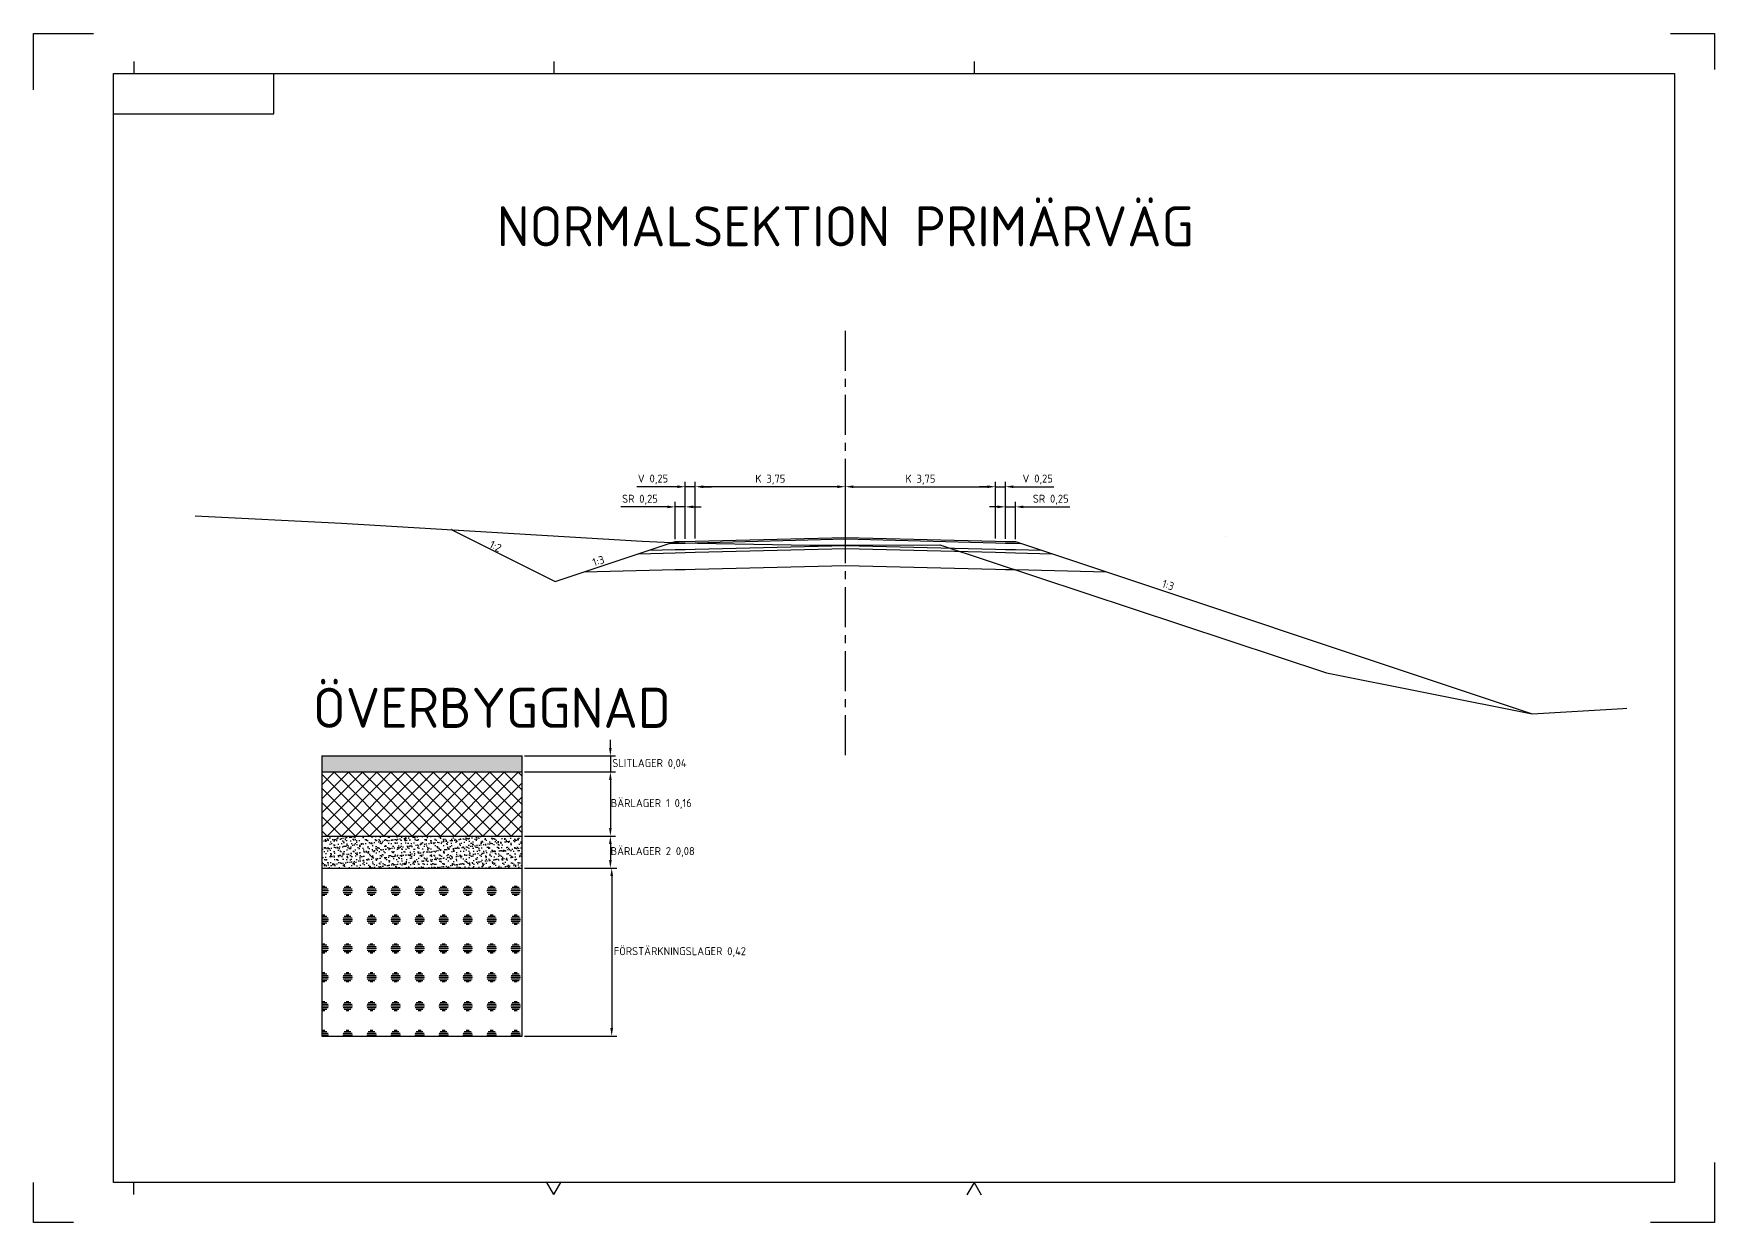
# Model space of a CAD drawing. Header units: metres. Extents: x 767.5 to 855.4, y 688.8 to 718.5.
# Drawn here: x 767.48 to 809.48, y 688.79 to 718.49 of the extents above; entities that cross this region are included whole.
import ezdxf
from ezdxf.enums import TextEntityAlignment as Align

# ---------------------------------------------------------------- set-up
doc = ezdxf.new("R2010")
doc.units = ezdxf.units.M
doc.header["$LTSCALE"] = 0.1
doc.linetypes.add('CENTER', pattern=[16, 10, -2, 2, -2])
for name, color, linetype in [('M-37-CL', 1, 'CENTER'), ('M-37-Dimensions', 3, 'Continuous'), ('M-37-Mark', 4, 'Continuous'), ('M-37-OB_B1', 4, 'Continuous'), ('M-37-OB_B2', 4, 'Continuous'), ('M-37-OB_F1', 4, 'Continuous'), ('M-37-Vag-Overyta', 3, 'Continuous'), ('M-37-Vag-Slitlager', 4, 'Continuous')]:
    doc.layers.add(name, color=color, linetype=linetype)
doc.layers.add('Non-PlotDot', color=7, linetype='Continuous', plot=False)
doc.styles.add('ISO35', font='iso3098.shx')
doc.dimstyles.new('ISO-25', dxfattribs={"dimtxt": 2.5, "dimasz": 2.5, "dimexe": 1.25, "dimexo": 0.625, "dimtad": 1, "dimtxsty": 'Standard', "dimcen": 2.5, "dimadec": 0, "dimazin": 0, "dimtfac": 1, "dimtmove": 0, "dimatfit": 3, "dimfxl": 1, "dimarcsym": 0})

# ---------------------------------------------------------------- blocks, each defined once
blk = doc.blocks.new('*D5')
at = {"layer": 'Defpoints', "color": 0, "transparency": 16777216}
for p in [(784.01, 707.172), (784.01, 705.813), (787.76, 705.907)]:
    blk.add_point(p, dxfattribs=at)
at = {"layer": 'M-37-Dimensions', "color": 0, "lineweight": -2, "transparency": 16777216}
for p, q in [((784.01, 705.875), (784.01, 707.297)), ((787.76, 705.97), (787.76, 707.297)), ((787.56, 707.172), (784.21, 707.172))]:
    blk.add_line(p, q, dxfattribs=at)
at = {"layer": 'M-37-Dimensions', "color": 0, "transparency": 16777216}
for points in [[(784.21, 707.205), (784.21, 707.138), (784.01, 707.172)], [(787.56, 707.205), (787.56, 707.138), (787.76, 707.172)]]:
    blk.add_solid(points, dxfattribs=at)
at = {"layer": 'M-37-Dimensions', "color": 0, "transparency": 16777216, "insert": (785.885, 707.349), "char_height": 0.2, "attachment_point": 5, "style": 'ISO35'}
blk.add_mtext('K 3,75', dxfattribs=at)
blk = doc.blocks.new('*D6')
at = {"layer": 'Defpoints', "color": 0, "transparency": 16777216}
for p in [(791.51, 707.172), (787.76, 705.907), (791.51, 705.813)]:
    blk.add_point(p, dxfattribs=at)
at = {"layer": 'M-37-Dimensions', "color": 0, "lineweight": -2, "transparency": 16777216}
for p, q in [((787.76, 705.97), (787.76, 707.297)), ((791.51, 705.875), (791.51, 707.297)), ((787.96, 707.172), (791.31, 707.172))]:
    blk.add_line(p, q, dxfattribs=at)
at = {"layer": 'M-37-Dimensions', "color": 0, "transparency": 16777216}
for points in [[(787.96, 707.205), (787.96, 707.138), (787.76, 707.172)], [(791.31, 707.205), (791.31, 707.138), (791.51, 707.172)]]:
    blk.add_solid(points, dxfattribs=at)
at = {"layer": 'M-37-Dimensions', "color": 0, "transparency": 16777216, "insert": (789.635, 707.349), "char_height": 0.2, "attachment_point": 5, "style": 'ISO35'}
blk.add_mtext('K 3,75', dxfattribs=at)
blk = doc.blocks.new('*D7')
at = {"layer": 'Defpoints', "color": 0, "transparency": 16777216}
for p in [(783.76, 707.172), (783.76, 705.806), (784.011, 705.813)]:
    blk.add_point(p, dxfattribs=at)
at = {"layer": 'M-37-Dimensions', "color": 0, "lineweight": -2, "transparency": 16777216}
for p, q in [((783.76, 705.869), (783.76, 707.297)), ((784.011, 705.875), (784.011, 707.297)), ((783.56, 707.172), (782.547, 707.172)), ((784.011, 707.172), (783.76, 707.172)), ((784.211, 707.172), (784.411, 707.172))]:
    blk.add_line(p, q, dxfattribs=at)
at = {"layer": 'M-37-Dimensions', "color": 0, "transparency": 16777216}
for points in [[(783.56, 707.205), (783.56, 707.138), (783.76, 707.172)], [(784.211, 707.205), (784.211, 707.138), (784.011, 707.172)]]:
    blk.add_solid(points, dxfattribs=at)
at = {"layer": 'M-37-Dimensions', "color": 0, "transparency": 16777216, "insert": (782.953, 707.353), "char_height": 0.2, "attachment_point": 5, "style": 'ISO35'}
blk.add_mtext('V 0,25', dxfattribs=at)
blk = doc.blocks.new('*D8')
at = {"layer": 'Defpoints', "color": 0, "transparency": 16777216}
for p in [(791.759, 707.172), (791.511, 705.813), (791.759, 705.807)]:
    blk.add_point(p, dxfattribs=at)
at = {"layer": 'M-37-Dimensions', "color": 0, "lineweight": -2, "transparency": 16777216}
for p, q in [((791.511, 705.875), (791.511, 707.297)), ((791.759, 705.869), (791.759, 707.297)), ((791.311, 707.172), (791.111, 707.172)), ((791.511, 707.172), (791.759, 707.172)), ((791.959, 707.172), (792.972, 707.172))]:
    blk.add_line(p, q, dxfattribs=at)
at = {"layer": 'M-37-Dimensions', "color": 0, "transparency": 16777216}
for points in [[(791.311, 707.205), (791.311, 707.138), (791.511, 707.172)], [(791.959, 707.205), (791.959, 707.138), (791.759, 707.172)]]:
    blk.add_solid(points, dxfattribs=at)
at = {"layer": 'M-37-Dimensions', "color": 0, "transparency": 16777216, "insert": (792.566, 707.353), "char_height": 0.2, "attachment_point": 5, "style": 'ISO35'}
blk.add_mtext('V 0,25', dxfattribs=at)
blk = doc.blocks.new('*D9')
at = {"layer": 'Defpoints', "color": 0, "transparency": 16777216}
for p in [(783.51, 706.669), (783.51, 705.8), (783.759, 705.806)]:
    blk.add_point(p, dxfattribs=at)
at = {"layer": 'M-37-Dimensions', "color": 0, "lineweight": -2, "transparency": 16777216}
for p, q in [((783.31, 706.669), (782.147, 706.669)), ((783.51, 705.863), (783.51, 706.794)), ((783.759, 706.669), (783.51, 706.669)), ((783.759, 705.869), (783.759, 706.794)), ((783.959, 706.669), (784.159, 706.669))]:
    blk.add_line(p, q, dxfattribs=at)
at = {"layer": 'M-37-Dimensions', "color": 0, "transparency": 16777216}
for points in [[(783.31, 706.702), (783.31, 706.635), (783.51, 706.669)], [(783.959, 706.702), (783.959, 706.635), (783.759, 706.669)]]:
    blk.add_solid(points, dxfattribs=at)
at = {"layer": 'M-37-Dimensions', "color": 0, "transparency": 16777216, "insert": (782.628, 706.849), "char_height": 0.2, "attachment_point": 5, "style": 'ISO35'}
blk.add_mtext('SR 0,25', dxfattribs=at)
blk = doc.blocks.new('*D10')
at = {"layer": 'Defpoints', "color": 0, "transparency": 16777216}
for p in [(792.01, 706.669), (791.759, 705.807), (792.01, 705.8)]:
    blk.add_point(p, dxfattribs=at)
at = {"layer": 'M-37-Dimensions', "color": 0, "lineweight": -2, "transparency": 16777216}
for p, q in [((791.559, 706.669), (791.359, 706.669)), ((791.759, 705.869), (791.759, 706.794)), ((791.759, 706.669), (792.01, 706.669)), ((792.01, 705.863), (792.01, 706.794)), ((792.21, 706.669), (793.373, 706.669))]:
    blk.add_line(p, q, dxfattribs=at)
at = {"layer": 'M-37-Dimensions', "color": 0, "transparency": 16777216}
for points in [[(791.559, 706.702), (791.559, 706.635), (791.759, 706.669)], [(792.21, 706.702), (792.21, 706.635), (792.01, 706.669)]]:
    blk.add_solid(points, dxfattribs=at)
at = {"layer": 'M-37-Dimensions', "color": 0, "transparency": 16777216, "insert": (792.892, 706.849), "char_height": 0.2, "attachment_point": 5, "style": 'ISO35'}
blk.add_mtext('SR 0,25', dxfattribs=at)
blk = doc.blocks.new('VNNP_ISO-A3')
at = {"color": 1}
for p, q in [((0, 283), (0, 297)), ((0, 297), (15, 297)), ((409, 297), (420, 297)), ((420, 297), (420, 288)), ((25, 290), (25, 287)), ((130, 290), (130, 287)), ((235, 290), (235, 287)), ((60, 277), (60, 287)), ((20, 277), (60, 277)), ((420, 15), (420, 0)), ((0, 0), (0, 10)), ((25, 7), (25, 10)), ((130, 7), (128.19, 10.11)), ((130, 7), (131.81, 10.11)), ((235, 10), (233.19, 6.89)), ((235, 10), (236.81, 6.89)), ((10, 0), (0, 0)), ((420, 0), (404, 0))]:
    blk.add_line(p, q, dxfattribs=at)
at = {"color": 7}
for p, q in [((20, 287), (410, 287)), ((20, 10), (20, 287)), ((410, 287), (410, 10)), ((410, 10), (20, 10))]:
    blk.add_line(p, q, dxfattribs=at)
blk = doc.blocks.new('*D16')
at = {"layer": 'Defpoints', "color": 0, "transparency": 16777216}
for p in [(779.681, 700.445), (779.681, 700.045), (781.888, 700.045)]:
    blk.add_point(p, dxfattribs=at)
at = {"layer": 'M-37-Dimensions', "color": 0, "lineweight": -2, "transparency": 16777216}
for p, q in [((781.888, 700.645), (781.888, 700.845)), ((779.743, 700.445), (782.013, 700.445)), ((781.888, 700.445), (781.888, 700.045)), ((779.743, 700.045), (782.013, 700.045)), ((781.888, 699.845), (781.888, 699.645))]:
    blk.add_line(p, q, dxfattribs=at)
at = {"layer": 'M-37-Dimensions', "color": 0, "transparency": 16777216}
for points in [[(781.855, 700.645), (781.921, 700.645), (781.888, 700.445)], [(781.855, 699.845), (781.921, 699.845), (781.888, 700.045)]]:
    blk.add_solid(points, dxfattribs=at)
at = {"layer": 'M-37-Dimensions', "color": 0, "transparency": 16777216, "insert": (782.865, 700.245), "char_height": 0.2, "attachment_point": 5, "style": 'ISO35'}
blk.add_mtext('SLITLAGER 0,04', dxfattribs=at)
blk = doc.blocks.new('*D17')
at = {"layer": 'Defpoints', "color": 0, "transparency": 16777216}
for p in [(779.681, 700.045), (779.681, 698.445), (781.888, 698.445)]:
    blk.add_point(p, dxfattribs=at)
at = {"layer": 'M-37-Dimensions', "color": 0, "lineweight": -2, "transparency": 16777216}
for p, q in [((779.743, 700.045), (782.013, 700.045)), ((781.888, 699.845), (781.888, 698.645)), ((779.743, 698.445), (782.013, 698.445))]:
    blk.add_line(p, q, dxfattribs=at)
at = {"layer": 'M-37-Dimensions', "color": 0, "transparency": 16777216}
for points in [[(781.855, 699.845), (781.921, 699.845), (781.888, 700.045)], [(781.855, 698.645), (781.921, 698.645), (781.888, 698.445)]]:
    blk.add_solid(points, dxfattribs=at)
at = {"layer": 'M-37-Dimensions', "color": 0, "transparency": 16777216, "insert": (782.91, 699.245), "char_height": 0.2, "attachment_point": 5, "style": 'ISO35'}
blk.add_mtext('BÄRLAGER 1 0,16', dxfattribs=at)
blk = doc.blocks.new('*D18')
at = {"layer": 'Defpoints', "color": 0, "transparency": 16777216}
for p in [(779.681, 698.445), (779.681, 697.645), (781.888, 697.645)]:
    blk.add_point(p, dxfattribs=at)
at = {"layer": 'M-37-Dimensions', "color": 0, "lineweight": -2, "transparency": 16777216}
for p, q in [((779.743, 698.445), (782.013, 698.445)), ((781.888, 698.245), (781.888, 697.845)), ((779.743, 697.645), (782.013, 697.645))]:
    blk.add_line(p, q, dxfattribs=at)
at = {"layer": 'M-37-Dimensions', "color": 0, "transparency": 16777216}
for points in [[(781.855, 698.245), (781.921, 698.245), (781.888, 698.445)], [(781.855, 697.845), (781.921, 697.845), (781.888, 697.645)]]:
    blk.add_solid(points, dxfattribs=at)
at = {"layer": 'M-37-Dimensions', "color": 0, "transparency": 16777216, "insert": (782.945, 698.045), "char_height": 0.2, "attachment_point": 5, "style": 'ISO35'}
blk.add_mtext('BÄRLAGER 2 0,08', dxfattribs=at)
blk = doc.blocks.new('*D19')
at = {"layer": 'Defpoints', "color": 0, "transparency": 16777216}
for p in [(779.681, 697.645), (779.681, 693.445), (781.921, 693.445)]:
    blk.add_point(p, dxfattribs=at)
at = {"layer": 'M-37-Dimensions', "color": 0, "lineweight": -2, "transparency": 16777216}
for p, q in [((779.743, 697.645), (782.046, 697.645)), ((781.921, 697.445), (781.921, 693.645)), ((779.743, 693.445), (782.046, 693.445))]:
    blk.add_line(p, q, dxfattribs=at)
at = {"layer": 'M-37-Dimensions', "color": 0, "transparency": 16777216}
for points in [[(781.888, 697.445), (781.955, 697.445), (781.921, 697.645)], [(781.888, 693.645), (781.955, 693.645), (781.921, 693.445)]]:
    blk.add_solid(points, dxfattribs=at)
at = {"layer": 'M-37-Dimensions', "color": 0, "transparency": 16777216, "insert": (783.625, 695.545), "char_height": 0.2, "attachment_point": 5, "style": 'ISO35'}
blk.add_mtext('FÖRSTÄRKNINGSLAGER 0,42', dxfattribs=at)

msp = doc.modelspace()

# ---------------------------------------------------------------- hatches: boundary and pattern name
at = {"layer": 'M-37-Dimensions'}
h = msp.add_hatch(color=256, dxfattribs=at)
h.dxf.hatch_style = 1
h.paths.add_polyline_path([(779.681, 700.445), (774.681, 700.445), (774.681, 700.045), (779.681, 700.045)])
h = msp.add_hatch(dxfattribs=at)
h.set_pattern_fill('ANSI37', color=256, scale=2)
h.set_pattern_definition([(45, (0, 0), (-0.176776695, 0.176776695), []), (135, (0, 0), (-0.176776695, -0.176776695), [])])
h.paths.add_polyline_path([(779.681, 700.045), (774.681, 700.045), (774.681, 698.445), (779.681, 698.445)])
h = msp.add_hatch(dxfattribs=at)
h.set_pattern_fill('AR-SAND', color=256, scale=0.08)
h.set_pattern_definition([(37.5, (0, 0), (-0.005039469, 0.154145902), [0, -0.1216, 0, -0.136, 0, -0.13]), (7.5, (0, 0), (0.141582136, 0.225771685), [0, -0.0656, 0, -0.1096, 0, -0.042]), (327.5, (-0.0984, 0), (0.249131349, 0.000452724), [0, -0.04, 0, -0.144, 0, -0.188]), (317.5, (-0.0984, 0), (0.24049013, 0.070214045), [0, -0.02, 0, -0.0944, 0, -0.108])])
h.paths.add_polyline_path([(779.681, 698.445), (774.681, 698.445), (774.681, 697.645), (779.681, 697.645)])
h = msp.add_hatch(dxfattribs=at)
h.set_pattern_fill('DONUT', color=256, scale=0.24)
h.set_pattern_definition([(0, (0.084, 0.006), (0, 0.72), [0.072, -0.528]), (0, (0.0348, 0.036), (0, 0.72), [0.1704, -0.4296]), (0, (0.0084, 0.0768), (0, 0.72), [0.2232, -0.3768]), (0, (0, 0.12), (0, 0.72), [0.24, -0.36]), (0, (0.0084, 0.1632), (0, 0.72), [0.2232, -0.3768]), (0, (0.0348, 0.204), (0, 0.72), [0.1704, -0.4296]), (0, (0.084, 0.234), (0, 0.72), [0.072, -0.528])])
h.paths.add_polyline_path([(779.681, 697.645), (774.681, 697.645), (774.681, 693.445), (779.681, 693.445)])

# ---------------------------------------------------------------- linework, layer by layer
at = {"layer": 'M-37-CL'}
msp.add_line((787.76, 700.466), (787.76, 711.066), dxfattribs=at)
at = {"layer": 'M-37-Dimensions'}
for p, q in [((774.681, 700.445), (779.681, 700.445)), ((774.681, 700.445), (774.681, 693.445)), ((779.681, 693.445), (779.681, 700.445)), ((774.681, 700.045), (779.681, 700.045)), ((774.681, 698.445), (779.681, 698.445)), ((774.681, 697.645), (779.681, 697.645)), ((774.681, 697.645), (779.681, 697.645)), ((774.681, 693.445), (779.681, 693.445))]:
    msp.add_line(p, q, dxfattribs=at)
at = {"layer": 'M-37-Mark', "flags": 128}
msp.add_lwpolyline([(771.509, 706.441), (775.171, 706.263), (782.681, 705.816), (783.597, 705.769), (786.869, 705.708), (787.76, 705.71), (790.124, 705.717), (799.781, 702.519), (804.919, 701.499), (807.192, 701.63), (807.285, 701.638)], dxfattribs=at)
at = {"layer": 'M-37-OB_B1'}
msp.add_lwpolyline([(782.861, 705.584), (783.51, 705.6), (783.76, 705.606), (784.01, 705.613), (787.76, 705.706), (791.51, 705.613), (791.76, 705.606), (792.01, 705.6), (792.659, 705.584)], dxfattribs=at)
at = {"layer": 'M-37-OB_B2'}
msp.add_lwpolyline([(782.601, 705.497), (783.51, 705.52), (783.76, 705.526), (784.01, 705.533), (787.76, 705.626), (791.51, 705.533), (791.76, 705.526), (792.01, 705.52), (792.919, 705.497)], dxfattribs=at)
at = {"layer": 'M-37-OB_F1'}
msp.add_lwpolyline([(781.237, 705.043), (783.51, 705.1), (783.76, 705.106), (784.01, 705.113), (787.76, 705.206), (791.51, 705.113), (791.76, 705.106), (792.01, 705.1), (794.283, 705.043)], dxfattribs=at)
at = {"layer": 'M-37-Vag-Overyta'}
msp.add_lwpolyline([(777.913, 706.1), (780.51, 704.801), (783.51, 705.8), (783.76, 705.806), (784.01, 705.813), (787.76, 705.906), (791.51, 705.813), (791.76, 705.806), (792.01, 705.8), (804.926, 701.499)], dxfattribs=at)
at = {"layer": 'M-37-Vag-Slitlager'}
msp.add_lwpolyline([(783.38, 705.757), (783.51, 705.76), (783.76, 705.766), (784.01, 705.773), (787.76, 705.866), (791.51, 705.773), (791.76, 705.766), (792.01, 705.76), (792.14, 705.757)], dxfattribs=at)
at = {"layer": 'Non-PlotDot'}
for centre in [(777.913, 706.1), (783.51, 705.8), (783.76, 705.806), (784.01, 705.813), (787.76, 705.906), (791.51, 705.813), (791.76, 705.806), (792.01, 705.8), (797.252, 705.922), (780.51, 704.801), (795.01, 704.801)]:
    msp.add_circle(centre, 0.001, dxfattribs=at)

# ---------------------------------------------------------------- block references
at = {"layer": 'M-37-Dimensions', "xscale": 0.1000000000000002, "yscale": 0.1000000000000002}
msp.add_blockref('VNNP_ISO-A3', (767.476, 688.792), dxfattribs=at)

# ---------------------------------------------------------------- texts
at = {"layer": 'M-37-Dimensions', "style": 'ISO35'}
for s, p in [('NORMALSEKTION PRIMÄRVÄG', (787.76, 713.178)), ('ÖVERBYGGNAD', (778.926, 701.148))]:
    msp.add_text(s, height=1, dxfattribs=at).set_placement(p, align=Align.CENTER)
for s, rotation, p in [('1:2', 333.6295, (778.845, 705.659)), ('1:3', 17.941, (781.48, 705.177)), ('1:3', 341.5872, (795.656, 704.667))]:
    msp.add_text(s, height=0.2, rotation=rotation, dxfattribs=at).set_placement(p)

# ---------------------------------------------------------------- dimensions: what is measured, and where the dimension line sits
at = {"layer": 'M-37-Dimensions'}
for base, p1, p2, text, picture, middle in [((783.76, 707.172), (784.011, 705.813), (783.76, 705.806), 'V <>', '*D7', (782.953, 707.353)), ((784.01, 707.172), (787.76, 705.907), (784.01, 705.813), 'K <>', '*D5', (785.885, 707.349)), ((791.51, 707.172), (787.76, 705.907), (791.51, 705.813), 'K <>', '*D6', (789.635, 707.349)), ((791.759, 707.172), (791.511, 705.813), (791.759, 705.807), 'V <>', '*D8', (792.566, 707.353)), ((783.51, 706.669), (783.759, 705.806), (783.51, 705.8), 'SR <>', '*D9', (782.628, 706.849)), ((792.01, 706.669), (791.759, 705.807), (792.01, 705.8), 'SR <>', '*D10', (792.892, 706.849))]:
    dim = msp.add_linear_dim(base=base, p1=p1, p2=p2, text=text, dimstyle='ISO-25', override={"dimscale": 0.1, "dimtxt": 2, "dimasz": 2, "dimtxsty": 'ISO35'}, dxfattribs=at)
    dim.commit()
    dim.dimension.update_dxf_attribs({"geometry": picture, "text_midpoint": middle})
for base, p1, p2, text, picture, middle in [((781.888, 700.045), (779.681, 700.445), (779.681, 700.045), 'SLITLAGER <>', '*D16', (782.865, 700.245)), ((781.888, 698.445), (779.681, 700.045), (779.681, 698.445), 'BÄRLAGER 1 <>', '*D17', (782.91, 699.245)), ((781.888, 697.645), (779.681, 698.445), (779.681, 697.645), 'BÄRLAGER 2 <>', '*D18', (782.945, 698.045)), ((781.921, 693.445), (779.681, 697.645), (779.681, 693.445), 'FÖRSTÄRKNINGSLAGER <>', '*D19', (783.625, 695.545))]:
    dim = msp.add_linear_dim(base=base, p1=p1, p2=p2, angle=90, text=text, dimstyle='ISO-25', override={"dimscale": 0.1, "dimtxt": 2, "dimasz": 2, "dimtad": 2, "dimtih": 1, "dimtoh": 1, "dimlfac": 0.1, "dimtxsty": 'ISO35'}, dxfattribs=at)
    dim.commit()
    dim.dimension.update_dxf_attribs({"geometry": picture, "text_midpoint": middle})

doc.saveas('drawing.dxf')
